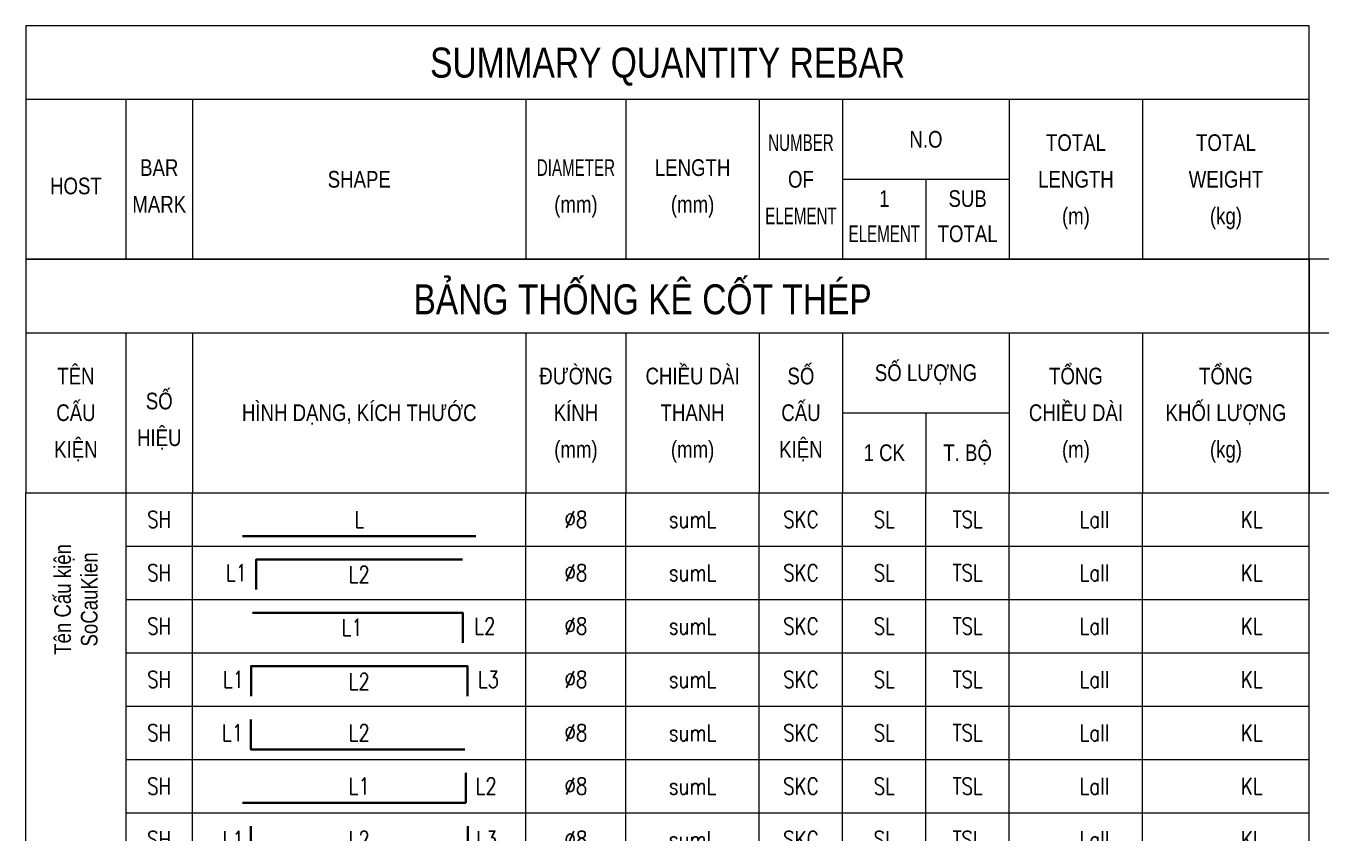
# Model space of a CAD drawing. Header units: millimetres. Extents: x -10345 to 59139, y 0 to 23011.
# Drawn here: x 19659.5 to 19853.7, y 5903.2 to 6024.3 of the extents above; entities that cross this region are included whole.
import ezdxf
from ezdxf.enums import TextEntityAlignment as Align

# ---------------------------------------------------------------- set-up
doc = ezdxf.new("R2010")
doc.units = ezdxf.units.MM
for name, color, linetype, lineweight in [('DCE_BaoBeTong', 2, 'Continuous', 20), ('Dce_text', 2, 'Continuous', 30), ('DCE_ThepChu', 4, 'Continuous', 35)]:
    doc.layers.add(name, color=color, linetype=linetype, lineweight=lineweight)
doc.styles.add('Dce_Text', font='simplex.shx', dxfattribs={"width": 0.8, "bigfont": 'vtxt.shx'})
doc.styles.add('Dce_Text2', font='arial.ttf', dxfattribs={"width": 0.8})

# ---------------------------------------------------------------- blocks, each defined once
blk = doc.blocks.new('TK3')
at = {"layer": 'DCE_BaoBeTong'}
for p, q in [((0, -8), (0, 0)), ((25, -8), (25, 0)), ((75, -8), (75, 0)), ((90, -8), (90, 0)), ((110, -8), (110, 0)), ((122.5, -8), (122.5, 0)), ((135, -8), (135, 0)), ((147.5, -8), (147.5, 0)), ((167.5, -8), (167.5, 0))]:
    blk.add_line(p, q, dxfattribs=at)
for points in [[(15, -8), (25, -8), (75, -8), (90, -8), (122.5, -8), (135, -8), (147.5, -8), (167.5, -8), (192.5, -8), (192.5, 0)], [(15, 0), (15, -8)]]:
    blk.add_lwpolyline(points, dxfattribs=at)
at = {"layer": 'DCE_ThepChu'}
blk.add_lwpolyline([(65.52, -6.5), (65.52, -2), (33.99, -2)], dxfattribs=at)
at = {"layer": 'DCE_BaoBeTong', "color": 2, "style": 'Dce_Text', "width": 0.8}
blk.add_attdef('TSL', text='', height=2.5, dxfattribs=at).set_placement((141.25, -4), align=Align.MIDDLE_CENTER)
at = {"layer": 'Dce_text', "color": 2, "style": 'Dce_Text', "width": 0.8, "flags": 4}
for tag, p in [('SH', (20, -4)), ('L1', (48.94, -4.19)), ('DK', (82.5, -4)), ('sumL', (100, -4)), ('SKC', (116.25, -4)), ('SL', (128.75, -4))]:
    blk.add_attdef(tag, text='', height=2.5, dxfattribs=at).set_placement(p, align=Align.MIDDLE_CENTER)
blk.add_attdef('L2', text='', height=2.5, dxfattribs=at).set_placement((67.26, -4), align=Align.MIDDLE_LEFT)
for tag, p in [('Lall', (162.5, -4)), ('KL', (185.5, -4))]:
    blk.add_attdef(tag, text='', height=2.5, dxfattribs=at).set_placement(p, align=Align.MIDDLE_RIGHT)
blk = doc.blocks.new('TK4')
at = {"layer": 'DCE_BaoBeTong'}
for p, q in [((0, -8), (0, 0)), ((25, -8), (25, 0)), ((75, -8), (75, 0)), ((90, -8), (90, 0)), ((110, -8), (110, 0)), ((122.5, -8), (122.5, 0)), ((135, -8), (135, 0)), ((147.5, -8), (147.5, 0)), ((167.5, -8), (167.5, 0))]:
    blk.add_line(p, q, dxfattribs=at)
for points in [[(15, -8), (25, -8), (75, -8), (90, -8), (122.5, -8), (135, -8), (147.5, -8), (167.5, -8), (192.5, -8), (192.5, 0)], [(15, 0), (15, -8)]]:
    blk.add_lwpolyline(points, dxfattribs=at)
at = {"layer": 'DCE_ThepChu'}
blk.add_lwpolyline([(33.78, -6.5), (33.78, -2), (66.22, -2), (66.22, -6.5)], dxfattribs=at)
at = {"layer": 'Dce_text', "color": 2, "style": 'Dce_Text', "width": 0.8, "flags": 4}
for tag, p in [('SH', (20, -4)), ('L2', (50, -4.32)), ('DK', (82.5, -4)), ('sumL', (100, -4)), ('SKC', (116.25, -4)), ('SL', (128.75, -4))]:
    blk.add_attdef(tag, text='', height=2.5, dxfattribs=at).set_placement(p, align=Align.MIDDLE_CENTER)
for tag, p in [('L1', (32.43, -4)), ('Lall', (162.5, -4)), ('KL', (185.5, -4))]:
    blk.add_attdef(tag, text='', height=2.5, dxfattribs=at).set_placement(p, align=Align.MIDDLE_RIGHT)
blk.add_attdef('L3', text='', height=2.5, dxfattribs=at).set_placement((67.48, -4), align=Align.MIDDLE_LEFT)
at = {"layer": 'Dce_text', "color": 2, "style": 'Dce_Text', "width": 0.8}
blk.add_attdef('TSL', text='', height=2.5, dxfattribs=at).set_placement((141.25, -4), align=Align.MIDDLE_CENTER)
blk = doc.blocks.new('TK5')
at = {"layer": 'DCE_BaoBeTong'}
for p, q in [((0, -8), (0, 0)), ((25, -8), (25, 0)), ((75, -8), (75, 0)), ((90, -8), (90, 0)), ((110, -8), (110, 0)), ((122.5, -8), (122.5, 0)), ((135, -8), (135, 0)), ((147.5, -8), (147.5, 0)), ((167.5, -8), (167.5, 0))]:
    blk.add_line(p, q, dxfattribs=at)
for points in [[(15, -8), (25, -8), (75, -8), (90, -8), (122.5, -8), (135, -8), (147.5, -8), (167.5, -8), (192.5, -8), (192.5, 0)], [(15, 0), (15, -8)]]:
    blk.add_lwpolyline(points, dxfattribs=at)
at = {"layer": 'DCE_ThepChu'}
blk.add_lwpolyline([(33.72, -2), (33.72, -6.5), (65.84, -6.5)], dxfattribs=at)
at = {"layer": 'Dce_text', "color": 2, "style": 'Dce_Text', "width": 0.8, "flags": 4}
for tag, p in [('SH', (20, -4)), ('L2', (50, -4)), ('DK', (82.5, -4)), ('sumL', (100, -4)), ('SKC', (116.25, -4)), ('SL', (128.75, -4))]:
    blk.add_attdef(tag, text='', height=2.5, dxfattribs=at).set_placement(p, align=Align.MIDDLE_CENTER)
for tag, p in [('L1', (32.59, -4)), ('Lall', (162.5, -4)), ('KL', (185.5, -4))]:
    blk.add_attdef(tag, text='', height=2.5, dxfattribs=at).set_placement(p, align=Align.MIDDLE_RIGHT)
at = {"layer": 'Dce_text', "color": 2, "style": 'Dce_Text', "width": 0.8}
blk.add_attdef('TSL', text='', height=2.5, dxfattribs=at).set_placement((141.25, -4), align=Align.MIDDLE_CENTER)
blk = doc.blocks.new('TK6')
at = {"layer": 'DCE_BaoBeTong'}
for p, q in [((0, -8), (0, 0)), ((25, -8), (25, 0)), ((75, -8), (75, 0)), ((90, -8), (90, 0)), ((110, -8), (110, 0)), ((122.5, -8), (122.5, 0)), ((135, -8), (135, 0)), ((147.5, -8), (147.5, 0)), ((167.5, -8), (167.5, 0))]:
    blk.add_line(p, q, dxfattribs=at)
for points in [[(15, -8), (25, -8), (75, -8), (90, -8), (122.5, -8), (135, -8), (147.5, -8), (167.5, -8), (192.5, -8), (192.5, 0)], [(15, 0), (15, -8)]]:
    blk.add_lwpolyline(points, dxfattribs=at)
at = {"layer": 'DCE_ThepChu'}
for p in [(65.98, -2), (32.5, -6.5)]:
    blk.add_line(p, (65.98, -6.5), dxfattribs=at)
at = {"layer": 'Dce_text', "color": 2, "style": 'Dce_Text', "width": 0.8, "flags": 4}
for tag, p in [('SH', (20, -4)), ('L1', (50, -4)), ('DK', (82.5, -4)), ('sumL', (100, -4)), ('SKC', (116.25, -4)), ('SL', (128.75, -4))]:
    blk.add_attdef(tag, text='', height=2.5, dxfattribs=at).set_placement(p, align=Align.MIDDLE_CENTER)
blk.add_attdef('L2', text='', height=2.5, dxfattribs=at).set_placement((67.46, -4), align=Align.MIDDLE_LEFT)
at = {"layer": 'Dce_text', "color": 2, "style": 'Dce_Text', "width": 0.8}
blk.add_attdef('TSL', text='', height=2.5, dxfattribs=at).set_placement((141.25, -4), align=Align.MIDDLE_CENTER)
at = {"layer": 'Dce_text', "color": 2, "style": 'Dce_Text', "width": 0.8, "flags": 4}
for tag, p in [('Lall', (162.5, -4)), ('KL', (185.5, -4))]:
    blk.add_attdef(tag, text='', height=2.5, dxfattribs=at).set_placement(p, align=Align.MIDDLE_RIGHT)
blk = doc.blocks.new('TK7')
at = {"layer": 'DCE_BaoBeTong'}
for p, q in [((0, -8), (0, 0)), ((25, -8), (25, 0)), ((75, -8), (75, 0)), ((90, -8), (90, 0)), ((110, -8), (110, 0)), ((122.5, -8), (122.5, 0)), ((135, -8), (135, 0)), ((147.5, -8), (147.5, 0)), ((167.5, -8), (167.5, 0))]:
    blk.add_line(p, q, dxfattribs=at)
for points in [[(15, -8), (25, -8), (75, -8), (90, -8), (122.5, -8), (135, -8), (147.5, -8), (167.5, -8), (192.5, -8), (192.5, 0)], [(15, 0), (15, -8)]]:
    blk.add_lwpolyline(points, dxfattribs=at)
at = {"layer": 'DCE_ThepChu'}
blk.add_lwpolyline([(33.72, -2), (33.72, -6.5), (66.28, -6.5), (66.28, -2)], dxfattribs=at)
at = {"layer": 'Dce_text', "color": 2, "style": 'Dce_Text', "width": 0.8, "flags": 4}
for tag, p in [('SH', (20, -4)), ('L2', (50, -4)), ('DK', (82.5, -4)), ('sumL', (100, -4)), ('SKC', (116.25, -4)), ('SL', (128.75, -4))]:
    blk.add_attdef(tag, text='', height=2.5, dxfattribs=at).set_placement(p, align=Align.MIDDLE_CENTER)
for tag, p in [('L1', (32.68, -4)), ('Lall', (162.5, -4)), ('KL', (185.5, -4))]:
    blk.add_attdef(tag, text='', height=2.5, dxfattribs=at).set_placement(p, align=Align.MIDDLE_RIGHT)
blk.add_attdef('L3', text='', height=2.5, dxfattribs=at).set_placement((67.53, -4), align=Align.MIDDLE_LEFT)
at = {"layer": 'Dce_text', "color": 2, "style": 'Dce_Text', "width": 0.8}
blk.add_attdef('TSL', text='', height=2.5, dxfattribs=at).set_placement((141.25, -4), align=Align.MIDDLE_CENTER)
blk = doc.blocks.new('TKTitle')
at = {"layer": 'DCE_BaoBeTong'}
for p, q in [((15, -11), (15, -35)), ((25, -11), (25, -35)), ((75, -11), (75, -35)), ((90, -11), (90, -35)), ((110, -11), (110, -35)), ((122.5, -11), (122.5, -35)), ((147.5, -11), (147.5, -35)), ((167.5, -11), (167.5, -35)), ((122.5, -23), (147.5, -23)), ((135, -23), (135, -35))]:
    blk.add_line(p, q, dxfattribs=at)
for points in [[(0, 0), (0, -11), (0, -35), (15, -35), (25, -35), (75, -35), (90, -35), (122.5, -35), (135, -35), (147.5, -35), (167.5, -35), (192.5, -35), (192.5, -11), (192.5, 0), (0, 0)], [(0, -11), (15, -11), (25, -11), (75, -11), (90, -11), (122.5, -11), (147.5, -11), (167.5, -11), (192.5, -11)]]:
    blk.add_lwpolyline(points, dxfattribs=at)
at = {"style": 'Dce_Text2', "width": 0.8}
for s, height, p in [('BẢNG THỐNG KÊ CỐT THÉP', 4.5, (92.5, -6)), ('CHIỀU DÀI', 2.5, (100, -17.5)), ('SỐ', 2.5, (116.25, -17.5)), ('SỐ LƯỢNG', 2.5, (135, -17)), ('TỔNG', 2.5, (157.5, -17.5)), ('TỔNG', 2.5, (180, -17.5)), ('TÊN', 2.5, (7.5, -17.5)), ('ĐƯỜNG', 2.5, (82.5, -17.5)), ('SỐ', 2.5, (20, -21.25)), ('CẤU', 2.5, (7.5, -23)), ('HÌNH DẠNG, KÍCH THƯỚC', 2.5, (50, -23)), ('KÍNH', 2.5, (82.5, -23)), ('CẤU', 2.5, (116.25, -23)), ('CHIỀU DÀI', 2.5, (157.5, -23)), ('KHỐI LƯỢNG', 2.5, (180, -23)), ('THANH', 2.5, (100, -23)), ('HIỆU', 2.5, (20, -26.75)), ('KIỆN', 2.5, (7.5, -28.5)), ('(mm)', 2.5, (82.5, -28.5)), ('(mm)', 2.5, (100, -28.5)), ('KIỆN', 2.5, (116.25, -28.5)), ('T. BỘ', 2.5, (141.25, -29)), ('(m)', 2.5, (157.5, -28.5)), ('(kg)', 2.5, (180, -28.5)), ('1 CK', 2.5, (128.75, -29))]:
    blk.add_text(s, height=height, dxfattribs=at).set_placement(p, align=Align.MIDDLE_CENTER)
blk = doc.blocks.new('TK2')
at = {"layer": 'DCE_BaoBeTong'}
for p, q in [((0, -8), (0, 0)), ((25, -8), (25, 0)), ((75, -8), (75, 0)), ((90, -8), (90, 0)), ((110, -8), (110, 0)), ((122.5, -8), (122.5, 0)), ((135, -8), (135, 0)), ((147.5, -8), (147.5, 0)), ((167.5, -8), (167.5, 0))]:
    blk.add_line(p, q, dxfattribs=at)
for points in [[(15, -8), (25, -8), (75, -8), (90, -8), (122.5, -8), (135, -8), (147.5, -8), (167.5, -8), (192.5, -8), (192.5, 0)], [(15, 0), (15, -8)]]:
    blk.add_lwpolyline(points, dxfattribs=at)
at = {"layer": 'DCE_ThepChu'}
blk.add_lwpolyline([(34.55, -6.5), (34.55, -2), (65.49, -2)], dxfattribs=at)
at = {"layer": 'Dce_text', "color": 2, "style": 'Dce_Text', "width": 0.8, "flags": 4}
for tag, p in [('SH', (20, -4)), ('L2', (50, -4.26)), ('DK', (82.5, -4)), ('sumL', (100, -4)), ('SKC', (116.25, -4)), ('SL', (128.75, -4))]:
    blk.add_attdef(tag, text='', height=2.5, dxfattribs=at).set_placement(p, align=Align.MIDDLE_CENTER)
for tag, p in [('L1', (33.18, -4)), ('Lall', (162.5, -4)), ('KL', (185.5, -4))]:
    blk.add_attdef(tag, text='', height=2.5, dxfattribs=at).set_placement(p, align=Align.MIDDLE_RIGHT)
at = {"layer": 'Dce_text', "color": 2, "style": 'Dce_Text', "width": 0.8}
blk.add_attdef('TSL', text='', height=2.5, dxfattribs=at).set_placement((141.25, -4), align=Align.MIDDLE_CENTER)
blk = doc.blocks.new('TK1')
at = {"layer": 'DCE_BaoBeTong'}
for p, q in [((0, -8), (0, 0)), ((25, -8), (25, 0)), ((75, -8), (75, 0)), ((90, -8), (90, 0)), ((110, -8), (110, 0)), ((122.5, -8), (122.5, 0)), ((135, -8), (135, 0)), ((147.5, -8), (147.5, 0)), ((167.5, -8), (167.5, 0))]:
    blk.add_line(p, q, dxfattribs=at)
for points in [[(15, -8), (25, -8), (75, -8), (90, -8), (122.5, -8), (135, -8), (147.5, -8), (167.5, -8), (192.5, -8), (192.5, 0)], [(15, 0), (15, -8)]]:
    blk.add_lwpolyline(points, dxfattribs=at)
at = {"layer": 'DCE_ThepChu'}
blk.add_lwpolyline([(32.5, -6.5), (67.5, -6.5)], dxfattribs=at)
at = {"layer": 'Dce_text', "color": 2, "style": 'Dce_Text', "width": 0.8, "flags": 4}
for tag, p in [('SH', (20, -4)), ('L', (50, -4)), ('DK', (82.5, -4)), ('sumL', (100, -4)), ('SKC', (116.25, -4)), ('SL', (128.75, -4))]:
    blk.add_attdef(tag, text='', height=2.5, dxfattribs=at).set_placement(p, align=Align.MIDDLE_CENTER)
at = {"layer": 'Dce_text', "color": 2, "style": 'Dce_Text', "width": 0.8}
blk.add_attdef('TSL', text='', height=2.5, dxfattribs=at).set_placement((141.25, -4), align=Align.MIDDLE_CENTER)
at = {"layer": 'Dce_text', "color": 2, "style": 'Dce_Text', "width": 0.8, "flags": 4}
for tag, p in [('Lall', (162.5, -4)), ('KL', (185.5, -4))]:
    blk.add_attdef(tag, text='', height=2.5, dxfattribs=at).set_placement(p, align=Align.MIDDLE_RIGHT)
blk = doc.blocks.new('TenCauKien')
at = {"layer": 'Dce_text', "style": 'Dce_Text2', "width": 0.8}
for tag, p in [('TENCAUKIEN', (-2, 0)), ('SOCAUKIEN', (2, 0))]:
    blk.add_attdef(tag, text='', height=2.5, rotation=90, dxfattribs=at).set_placement(p, align=Align.MIDDLE_CENTER)
blk = doc.blocks.new('TKTitleE')
at = {"layer": 'DCE_BaoBeTong'}
for p, q in [((15, -11), (15, -35)), ((25, -11), (25, -35)), ((75, -11), (75, -35)), ((90, -11), (90, -35)), ((110, -11), (110, -35)), ((122.5, -11), (122.5, -35)), ((147.5, -11), (147.5, -35)), ((167.5, -11), (167.5, -35)), ((122.5, -23), (147.5, -23)), ((135, -23), (135, -35))]:
    blk.add_line(p, q, dxfattribs=at)
for points in [[(0, 0), (0, -11), (0, -35), (15, -35), (25, -35), (75, -35), (90, -35), (122.5, -35), (135, -35), (147.5, -35), (167.5, -35), (192.5, -35), (192.5, -11), (192.5, 0), (0, 0)], [(0, -11), (15, -11), (25, -11), (75, -11), (90, -11), (122.5, -11), (147.5, -11), (167.5, -11), (192.5, -11)]]:
    blk.add_lwpolyline(points, dxfattribs=at)
at = {"style": 'Dce_Text2'}
for s, height, width, p in [('SUMMARY QUANTITY REBAR', 4.5, 0.8, (96.25, -5.5)), ('NUMBER', 2.5, 0.65, (116.25, -17.5)), ('N.O', 2.5, 0.8, (135, -17)), ('TOTAL', 2.5, 0.8, (157.5, -17.5)), ('TOTAL', 2.5, 0.8, (180, -17.5)), ('BAR', 2.5, 0.8, (20, -21.25)), ('DIAMETER', 2.5, 0.65, (82.5, -21.25)), ('LENGTH', 2.5, 0.8, (100, -21.25)), ('HOST', 2.5, 0.8, (7.5, -24)), ('SHAPE', 2.5, 0.8, (50, -23)), ('OF', 2.5, 0.8, (116.25, -23)), ('LENGTH', 2.5, 0.8, (157.5, -23)), ('WEIGHT', 2.5, 0.8, (180, -23)), ('1', 2.5, 0.8, (128.75, -25.89)), ('SUB', 2.5, 0.8, (141.25, -25.89)), ('MARK', 2.5, 0.8, (20, -26.75)), ('(mm)', 2.5, 0.8, (82.5, -26.75)), ('(mm)', 2.5, 0.8, (100, -26.75)), ('(m)', 2.5, 0.8, (157.5, -28.5)), ('(kg)', 2.5, 0.8, (180, -28.5)), ('ELEMENT', 2.5, 0.65, (116.25, -28.5)), ('ELEMENT', 2.5, 0.65, (128.75, -31.17)), ('TOTAL', 2.5, 0.8, (141.25, -31.17))]:
    blk.add_text(s, height=height, dxfattribs=dict(at, width=width)).set_placement(p, align=Align.MIDDLE_CENTER)
blk = doc.blocks.new('Block_ALL')
for name, p in [('TKTitleE', (19659.47, 6024.29)), ('TKTitle', (19659.47, 5989.29)), ('TKTitle', (19851.97, 5989.29))]:
    blk.add_blockref(name, p)
ref = blk.add_blockref('TK1', (19659.47, 5954.29))
ref.add_attrib('KL', 'KL', dxfattribs={"layer": 'Dce_text', "color": 2, "height": 2.5, "style": 'Dce_Text', "width": 0.8}).set_placement((19844.97, 5950.29), align=Align.MIDDLE_RIGHT)
ref.add_attrib('Lall', 'Lall', dxfattribs={"layer": 'Dce_text', "color": 2, "height": 2.5, "style": 'Dce_Text', "width": 0.8}).set_placement((19821.97, 5950.29), align=Align.MIDDLE_RIGHT)
ref.add_attrib('SKC', 'SKC', dxfattribs={"layer": 'Dce_text', "color": 2, "height": 2.5, "style": 'Dce_Text', "width": 0.8}).set_placement((19775.72, 5950.29), align=Align.MIDDLE_CENTER)
ref.add_attrib('SL', 'SL', dxfattribs={"layer": 'Dce_text', "color": 2, "height": 2.5, "style": 'Dce_Text', "width": 0.8}).set_placement((19788.22, 5950.29), align=Align.MIDDLE_CENTER)
ref.add_attrib('sumL', 'sumL', dxfattribs={"layer": 'Dce_text', "color": 2, "height": 2.5, "style": 'Dce_Text', "width": 0.8}).set_placement((19759.47, 5950.29), align=Align.MIDDLE_CENTER)
ref.add_attrib('DK', '%%C8', dxfattribs={"layer": 'Dce_text', "color": 2, "height": 2.5, "style": 'Dce_Text', "width": 0.8}).set_placement((19741.97, 5950.29), align=Align.MIDDLE_CENTER)
ref.add_attrib('L', 'L', dxfattribs={"layer": 'Dce_text', "color": 2, "height": 2.5, "style": 'Dce_Text', "width": 0.8}).set_placement((19709.47, 5950.29), align=Align.MIDDLE_CENTER)
ref.add_attrib('SH', 'SH', dxfattribs={"layer": 'Dce_text', "color": 2, "height": 2.5, "style": 'Dce_Text', "width": 0.8}).set_placement((19679.47, 5950.29), align=Align.MIDDLE_CENTER)
ref.add_attrib('TSL', 'TSL', dxfattribs={"layer": 'Dce_text', "color": 2, "height": 2.5, "style": 'Dce_Text', "width": 0.8}).set_placement((19800.72, 5950.29), align=Align.MIDDLE_CENTER)
ref = blk.add_blockref('TK1', (19851.97, 5954.29))
ref.add_attrib('KL', 'KL', dxfattribs={"layer": 'Dce_text', "color": 2, "height": 2.5, "style": 'Dce_Text', "width": 0.8}).set_placement((20037.47, 5950.29), align=Align.MIDDLE_RIGHT)
ref.add_attrib('Lall', 'Lall', dxfattribs={"layer": 'Dce_text', "color": 2, "height": 2.5, "style": 'Dce_Text', "width": 0.8}).set_placement((20014.47, 5950.29), align=Align.MIDDLE_RIGHT)
ref.add_attrib('SKC', 'SKC', dxfattribs={"layer": 'Dce_text', "color": 2, "height": 2.5, "style": 'Dce_Text', "width": 0.8}).set_placement((19968.22, 5950.29), align=Align.MIDDLE_CENTER)
ref.add_attrib('SL', 'SL', dxfattribs={"layer": 'Dce_text', "color": 2, "height": 2.5, "style": 'Dce_Text', "width": 0.8}).set_placement((19980.72, 5950.29), align=Align.MIDDLE_CENTER)
ref.add_attrib('sumL', 'sumL', dxfattribs={"layer": 'Dce_text', "color": 2, "height": 2.5, "style": 'Dce_Text', "width": 0.8}).set_placement((19951.97, 5950.29), align=Align.MIDDLE_CENTER)
ref.add_attrib('DK', 'Ø8', dxfattribs={"layer": 'Dce_text', "color": 2, "height": 2.5, "style": 'Dce_Text', "width": 0.8}).set_placement((19934.47, 5950.29), align=Align.MIDDLE_CENTER)
ref.add_attrib('L', 'L', dxfattribs={"layer": 'Dce_text', "color": 2, "height": 2.5, "style": 'Dce_Text', "width": 0.8}).set_placement((19901.97, 5950.29), align=Align.MIDDLE_CENTER)
ref.add_attrib('SH', '1', dxfattribs={"layer": 'Dce_text', "color": 2, "height": 2.5, "style": 'Dce_Text', "width": 0.8}).set_placement((19871.97, 5950.29), align=Align.MIDDLE_CENTER)
ref.add_attrib('TSL', 'TSL', dxfattribs={"layer": 'Dce_text', "color": 2, "height": 2.5, "style": 'Dce_Text', "width": 0.8}).set_placement((19993.22, 5950.29), align=Align.MIDDLE_CENTER)
ref = blk.add_blockref('TK2', (19659.47, 5946.29))
ref.add_attrib('SH', 'SH', dxfattribs={"layer": 'Dce_text', "color": 2, "height": 2.5, "style": 'Dce_Text', "width": 0.8}).set_placement((19679.47, 5942.29), align=Align.MIDDLE_CENTER)
ref.add_attrib('L2', 'L2', dxfattribs={"layer": 'Dce_text', "color": 2, "height": 2.5, "style": 'Dce_Text', "width": 0.8}).set_placement((19709.47, 5942.03), align=Align.MIDDLE_CENTER)
ref.add_attrib('L1', 'L1', dxfattribs={"layer": 'Dce_text', "color": 2, "height": 2.5, "style": 'Dce_Text', "width": 0.8}).set_placement((19692.65, 5942.29), align=Align.MIDDLE_RIGHT)
ref.add_attrib('DK', 'Ø8', dxfattribs={"layer": 'Dce_text', "color": 2, "height": 2.5, "style": 'Dce_Text', "width": 0.8}).set_placement((19741.97, 5942.29), align=Align.MIDDLE_CENTER)
ref.add_attrib('sumL', 'sumL', dxfattribs={"layer": 'Dce_text', "color": 2, "height": 2.5, "style": 'Dce_Text', "width": 0.8}).set_placement((19759.47, 5942.29), align=Align.MIDDLE_CENTER)
ref.add_attrib('SL', 'SL', dxfattribs={"layer": 'Dce_text', "color": 2, "height": 2.5, "style": 'Dce_Text', "width": 0.8}).set_placement((19788.22, 5942.29), align=Align.MIDDLE_CENTER)
ref.add_attrib('SKC', 'SKC', dxfattribs={"layer": 'Dce_text', "color": 2, "height": 2.5, "style": 'Dce_Text', "width": 0.8}).set_placement((19775.72, 5942.29), align=Align.MIDDLE_CENTER)
ref.add_attrib('Lall', 'Lall', dxfattribs={"layer": 'Dce_text', "color": 2, "height": 2.5, "style": 'Dce_Text', "width": 0.8}).set_placement((19821.97, 5942.29), align=Align.MIDDLE_RIGHT)
ref.add_attrib('KL', 'KL', dxfattribs={"layer": 'Dce_text', "color": 2, "height": 2.5, "style": 'Dce_Text', "width": 0.8}).set_placement((19844.97, 5942.29), align=Align.MIDDLE_RIGHT)
ref.add_attrib('TSL', 'TSL', dxfattribs={"layer": 'Dce_text', "color": 2, "height": 2.5, "style": 'Dce_Text', "width": 0.8}).set_placement((19800.72, 5942.29), align=Align.MIDDLE_CENTER)
ref = blk.add_blockref('TenCauKien', (19666.97, 5938.29))
ref.add_attrib('SOCAUKIEN', 'SoCauKien', dxfattribs={"height": 2.5, "rotation": 90, "style": 'Dce_Text2', "width": 0.8}).set_placement((19668.97, 5938.29), align=Align.MIDDLE_CENTER)
ref.add_attrib('TENCAUKIEN', 'Tên Cấu kiện', dxfattribs={"height": 2.5, "rotation": 90, "style": 'Dce_Text2', "width": 0.8}).set_placement((19664.97, 5938.29), align=Align.MIDDLE_CENTER)
ref = blk.add_blockref('TK2', (19851.97, 5946.29))
ref.add_attrib('SH', '2', dxfattribs={"layer": 'Dce_text', "color": 2, "height": 2.5, "style": 'Dce_Text', "width": 0.8}).set_placement((19871.97, 5942.29), align=Align.MIDDLE_CENTER)
ref.add_attrib('L2', 'L2', dxfattribs={"layer": 'Dce_text', "color": 2, "height": 2.5, "style": 'Dce_Text', "width": 0.8}).set_placement((19901.97, 5942.03), align=Align.MIDDLE_CENTER)
ref.add_attrib('L1', 'L1', dxfattribs={"layer": 'Dce_text', "color": 2, "height": 2.5, "style": 'Dce_Text', "width": 0.8}).set_placement((19885.15, 5942.29), align=Align.MIDDLE_RIGHT)
ref.add_attrib('DK', 'Ø8', dxfattribs={"layer": 'Dce_text', "color": 2, "height": 2.5, "style": 'Dce_Text', "width": 0.8}).set_placement((19934.47, 5942.29), align=Align.MIDDLE_CENTER)
ref.add_attrib('sumL', 'sumL', dxfattribs={"layer": 'Dce_text', "color": 2, "height": 2.5, "style": 'Dce_Text', "width": 0.8}).set_placement((19951.97, 5942.29), align=Align.MIDDLE_CENTER)
ref.add_attrib('SL', 'SL', dxfattribs={"layer": 'Dce_text', "color": 2, "height": 2.5, "style": 'Dce_Text', "width": 0.8}).set_placement((19980.72, 5942.29), align=Align.MIDDLE_CENTER)
ref.add_attrib('SKC', 'SKC', dxfattribs={"layer": 'Dce_text', "color": 2, "height": 2.5, "style": 'Dce_Text', "width": 0.8}).set_placement((19968.22, 5942.29), align=Align.MIDDLE_CENTER)
ref.add_attrib('Lall', 'Lall', dxfattribs={"layer": 'Dce_text', "color": 2, "height": 2.5, "style": 'Dce_Text', "width": 0.8}).set_placement((20014.47, 5942.29), align=Align.MIDDLE_RIGHT)
ref.add_attrib('KL', 'KL', dxfattribs={"layer": 'Dce_text', "color": 2, "height": 2.5, "style": 'Dce_Text', "width": 0.8}).set_placement((20037.47, 5942.29), align=Align.MIDDLE_RIGHT)
ref.add_attrib('TSL', 'TSL', dxfattribs={"layer": 'Dce_text', "color": 2, "height": 2.5, "style": 'Dce_Text', "width": 0.8}).set_placement((19993.22, 5942.29), align=Align.MIDDLE_CENTER)
ref = blk.add_blockref('TK3', (19659.47, 5938.29))
ref.add_attrib('SH', 'SH', dxfattribs={"layer": 'Dce_text', "color": 2, "height": 2.5, "style": 'Dce_Text', "width": 0.8}).set_placement((19679.47, 5934.29), align=Align.MIDDLE_CENTER)
ref.add_attrib('L1', 'L1', dxfattribs={"layer": 'Dce_text', "color": 2, "height": 2.5, "style": 'Dce_Text', "width": 0.8}).set_placement((19708.41, 5934.1), align=Align.MIDDLE_CENTER)
ref.add_attrib('L2', 'L2', dxfattribs={"layer": 'Dce_text', "color": 2, "height": 2.5, "style": 'Dce_Text', "width": 0.8}).set_placement((19726.73, 5934.29), align=Align.MIDDLE_LEFT)
ref.add_attrib('DK', 'Ø8', dxfattribs={"layer": 'Dce_text', "color": 2, "height": 2.5, "style": 'Dce_Text', "width": 0.8}).set_placement((19741.97, 5934.29), align=Align.MIDDLE_CENTER)
ref.add_attrib('sumL', 'sumL', dxfattribs={"layer": 'Dce_text', "color": 2, "height": 2.5, "style": 'Dce_Text', "width": 0.8}).set_placement((19759.47, 5934.29), align=Align.MIDDLE_CENTER)
ref.add_attrib('SL', 'SL', dxfattribs={"layer": 'Dce_text', "color": 2, "height": 2.5, "style": 'Dce_Text', "width": 0.8}).set_placement((19788.22, 5934.29), align=Align.MIDDLE_CENTER)
ref.add_attrib('SKC', 'SKC', dxfattribs={"layer": 'Dce_text', "color": 2, "height": 2.5, "style": 'Dce_Text', "width": 0.8}).set_placement((19775.72, 5934.29), align=Align.MIDDLE_CENTER)
ref.add_attrib('Lall', 'Lall', dxfattribs={"layer": 'Dce_text', "color": 2, "height": 2.5, "style": 'Dce_Text', "width": 0.8}).set_placement((19821.97, 5934.29), align=Align.MIDDLE_RIGHT)
ref.add_attrib('KL', 'KL', dxfattribs={"layer": 'Dce_text', "color": 2, "height": 2.5, "style": 'Dce_Text', "width": 0.8}).set_placement((19844.97, 5934.29), align=Align.MIDDLE_RIGHT)
ref.add_attrib('TSL', 'TSL', dxfattribs={"layer": 'DCE_BaoBeTong', "color": 2, "height": 2.5, "style": 'Dce_Text', "width": 0.8}).set_placement((19800.72, 5934.29), align=Align.MIDDLE_CENTER)
ref = blk.add_blockref('TK3', (19851.97, 5938.29))
ref.add_attrib('SH', '3', dxfattribs={"layer": 'Dce_text', "color": 2, "height": 2.5, "style": 'Dce_Text', "width": 0.8}).set_placement((19871.97, 5934.29), align=Align.MIDDLE_CENTER)
ref.add_attrib('L1', 'L1', dxfattribs={"layer": 'Dce_text', "color": 2, "height": 2.5, "style": 'Dce_Text', "width": 0.8}).set_placement((19900.91, 5934.1), align=Align.MIDDLE_CENTER)
ref.add_attrib('L2', 'L2', dxfattribs={"layer": 'Dce_text', "color": 2, "height": 2.5, "style": 'Dce_Text', "width": 0.8}).set_placement((19919.23, 5934.29), align=Align.MIDDLE_LEFT)
ref.add_attrib('DK', 'Ø8', dxfattribs={"layer": 'Dce_text', "color": 2, "height": 2.5, "style": 'Dce_Text', "width": 0.8}).set_placement((19934.47, 5934.29), align=Align.MIDDLE_CENTER)
ref.add_attrib('sumL', 'sumL', dxfattribs={"layer": 'Dce_text', "color": 2, "height": 2.5, "style": 'Dce_Text', "width": 0.8}).set_placement((19951.97, 5934.29), align=Align.MIDDLE_CENTER)
ref.add_attrib('SL', 'SL', dxfattribs={"layer": 'Dce_text', "color": 2, "height": 2.5, "style": 'Dce_Text', "width": 0.8}).set_placement((19980.72, 5934.29), align=Align.MIDDLE_CENTER)
ref.add_attrib('SKC', 'SKC', dxfattribs={"layer": 'Dce_text', "color": 2, "height": 2.5, "style": 'Dce_Text', "width": 0.8}).set_placement((19968.22, 5934.29), align=Align.MIDDLE_CENTER)
ref.add_attrib('Lall', 'Lall', dxfattribs={"layer": 'Dce_text', "color": 2, "height": 2.5, "style": 'Dce_Text', "width": 0.8}).set_placement((20014.47, 5934.29), align=Align.MIDDLE_RIGHT)
ref.add_attrib('KL', 'KL', dxfattribs={"layer": 'Dce_text', "color": 2, "height": 2.5, "style": 'Dce_Text', "width": 0.8}).set_placement((20037.47, 5934.29), align=Align.MIDDLE_RIGHT)
ref.add_attrib('TSL', 'TSL', dxfattribs={"layer": 'DCE_BaoBeTong', "color": 2, "height": 2.5, "style": 'Dce_Text', "width": 0.8}).set_placement((19993.22, 5934.29), align=Align.MIDDLE_CENTER)
ref = blk.add_blockref('TK4', (19659.47, 5930.29))
ref.add_attrib('SH', 'SH', dxfattribs={"layer": 'Dce_text', "color": 2, "height": 2.5, "style": 'Dce_Text', "width": 0.8}).set_placement((19679.47, 5926.29), align=Align.MIDDLE_CENTER)
ref.add_attrib('L2', 'L2', dxfattribs={"layer": 'Dce_text', "color": 2, "height": 2.5, "style": 'Dce_Text', "width": 0.8}).set_placement((19709.47, 5925.97), align=Align.MIDDLE_CENTER)
ref.add_attrib('L1', 'L1', dxfattribs={"layer": 'Dce_text', "color": 2, "height": 2.5, "style": 'Dce_Text', "width": 0.8}).set_placement((19692.2, 5926.29), align=Align.MIDDLE_RIGHT)
ref.add_attrib('L3', 'L3', dxfattribs={"layer": 'Dce_text', "color": 2, "height": 2.5, "style": 'Dce_Text', "width": 0.8}).set_placement((19727.26, 5926.29), align=Align.MIDDLE_LEFT)
ref.add_attrib('DK', 'Ø8', dxfattribs={"layer": 'Dce_text', "color": 2, "height": 2.5, "style": 'Dce_Text', "width": 0.8}).set_placement((19741.97, 5926.29), align=Align.MIDDLE_CENTER)
ref.add_attrib('sumL', 'sumL', dxfattribs={"layer": 'Dce_text', "color": 2, "height": 2.5, "style": 'Dce_Text', "width": 0.8}).set_placement((19759.47, 5926.29), align=Align.MIDDLE_CENTER)
ref.add_attrib('SL', 'SL', dxfattribs={"layer": 'Dce_text', "color": 2, "height": 2.5, "style": 'Dce_Text', "width": 0.8}).set_placement((19788.22, 5926.29), align=Align.MIDDLE_CENTER)
ref.add_attrib('SKC', 'SKC', dxfattribs={"layer": 'Dce_text', "color": 2, "height": 2.5, "style": 'Dce_Text', "width": 0.8}).set_placement((19775.72, 5926.29), align=Align.MIDDLE_CENTER)
ref.add_attrib('Lall', 'Lall', dxfattribs={"layer": 'Dce_text', "color": 2, "height": 2.5, "style": 'Dce_Text', "width": 0.8}).set_placement((19821.97, 5926.29), align=Align.MIDDLE_RIGHT)
ref.add_attrib('KL', 'KL', dxfattribs={"layer": 'Dce_text', "color": 2, "height": 2.5, "style": 'Dce_Text', "width": 0.8}).set_placement((19844.97, 5926.29), align=Align.MIDDLE_RIGHT)
ref.add_attrib('TSL', 'TSL', dxfattribs={"layer": 'Dce_text', "color": 2, "height": 2.5, "style": 'Dce_Text', "width": 0.8}).set_placement((19800.72, 5926.29), align=Align.MIDDLE_CENTER)
ref = blk.add_blockref('TK4', (19851.97, 5930.29))
ref.add_attrib('SH', '4', dxfattribs={"layer": 'Dce_text', "color": 2, "height": 2.5, "style": 'Dce_Text', "width": 0.8}).set_placement((19871.97, 5926.29), align=Align.MIDDLE_CENTER)
ref.add_attrib('L2', 'L2', dxfattribs={"layer": 'Dce_text', "color": 2, "height": 2.5, "style": 'Dce_Text', "width": 0.8}).set_placement((19901.97, 5925.97), align=Align.MIDDLE_CENTER)
ref.add_attrib('L1', 'L1', dxfattribs={"layer": 'Dce_text', "color": 2, "height": 2.5, "style": 'Dce_Text', "width": 0.8}).set_placement((19884.7, 5926.29), align=Align.MIDDLE_RIGHT)
ref.add_attrib('L3', 'L3', dxfattribs={"layer": 'Dce_text', "color": 2, "height": 2.5, "style": 'Dce_Text', "width": 0.8}).set_placement((19919.76, 5926.29), align=Align.MIDDLE_LEFT)
ref.add_attrib('DK', 'Ø8', dxfattribs={"layer": 'Dce_text', "color": 2, "height": 2.5, "style": 'Dce_Text', "width": 0.8}).set_placement((19934.47, 5926.29), align=Align.MIDDLE_CENTER)
ref.add_attrib('sumL', 'sumL', dxfattribs={"layer": 'Dce_text', "color": 2, "height": 2.5, "style": 'Dce_Text', "width": 0.8}).set_placement((19951.97, 5926.29), align=Align.MIDDLE_CENTER)
ref.add_attrib('SL', 'SL', dxfattribs={"layer": 'Dce_text', "color": 2, "height": 2.5, "style": 'Dce_Text', "width": 0.8}).set_placement((19980.72, 5926.29), align=Align.MIDDLE_CENTER)
ref.add_attrib('SKC', 'SKC', dxfattribs={"layer": 'Dce_text', "color": 2, "height": 2.5, "style": 'Dce_Text', "width": 0.8}).set_placement((19968.22, 5926.29), align=Align.MIDDLE_CENTER)
ref.add_attrib('Lall', 'Lall', dxfattribs={"layer": 'Dce_text', "color": 2, "height": 2.5, "style": 'Dce_Text', "width": 0.8}).set_placement((20014.47, 5926.29), align=Align.MIDDLE_RIGHT)
ref.add_attrib('KL', 'KL', dxfattribs={"layer": 'Dce_text', "color": 2, "height": 2.5, "style": 'Dce_Text', "width": 0.8}).set_placement((20037.47, 5926.29), align=Align.MIDDLE_RIGHT)
ref.add_attrib('TSL', 'TSL', dxfattribs={"layer": 'Dce_text', "color": 2, "height": 2.5, "style": 'Dce_Text', "width": 0.8}).set_placement((19993.22, 5926.29), align=Align.MIDDLE_CENTER)
ref = blk.add_blockref('TK5', (19659.47, 5922.29))
ref.add_attrib('SH', 'SH', dxfattribs={"layer": 'Dce_text', "color": 2, "height": 2.5, "style": 'Dce_Text', "width": 0.8}).set_placement((19679.47, 5918.29), align=Align.MIDDLE_CENTER)
ref.add_attrib('L2', 'L2', dxfattribs={"layer": 'Dce_text', "color": 2, "height": 2.5, "style": 'Dce_Text', "width": 0.8}).set_placement((19709.47, 5918.29), align=Align.MIDDLE_CENTER)
ref.add_attrib('L1', 'L1', dxfattribs={"layer": 'Dce_text', "color": 2, "height": 2.5, "style": 'Dce_Text', "width": 0.8}).set_placement((19692.06, 5918.29), align=Align.MIDDLE_RIGHT)
ref.add_attrib('DK', 'Ø8', dxfattribs={"layer": 'Dce_text', "color": 2, "height": 2.5, "style": 'Dce_Text', "width": 0.8}).set_placement((19741.97, 5918.29), align=Align.MIDDLE_CENTER)
ref.add_attrib('sumL', 'sumL', dxfattribs={"layer": 'Dce_text', "color": 2, "height": 2.5, "style": 'Dce_Text', "width": 0.8}).set_placement((19759.47, 5918.29), align=Align.MIDDLE_CENTER)
ref.add_attrib('SL', 'SL', dxfattribs={"layer": 'Dce_text', "color": 2, "height": 2.5, "style": 'Dce_Text', "width": 0.8}).set_placement((19788.22, 5918.29), align=Align.MIDDLE_CENTER)
ref.add_attrib('SKC', 'SKC', dxfattribs={"layer": 'Dce_text', "color": 2, "height": 2.5, "style": 'Dce_Text', "width": 0.8}).set_placement((19775.72, 5918.29), align=Align.MIDDLE_CENTER)
ref.add_attrib('Lall', 'Lall', dxfattribs={"layer": 'Dce_text', "color": 2, "height": 2.5, "style": 'Dce_Text', "width": 0.8}).set_placement((19821.97, 5918.29), align=Align.MIDDLE_RIGHT)
ref.add_attrib('KL', 'KL', dxfattribs={"layer": 'Dce_text', "color": 2, "height": 2.5, "style": 'Dce_Text', "width": 0.8}).set_placement((19844.97, 5918.29), align=Align.MIDDLE_RIGHT)
ref.add_attrib('TSL', 'TSL', dxfattribs={"layer": 'Dce_text', "color": 2, "height": 2.5, "style": 'Dce_Text', "width": 0.8}).set_placement((19800.72, 5918.29), align=Align.MIDDLE_CENTER)
ref = blk.add_blockref('TK5', (19851.97, 5922.29))
ref.add_attrib('SH', '5', dxfattribs={"layer": 'Dce_text', "color": 2, "height": 2.5, "style": 'Dce_Text', "width": 0.8}).set_placement((19871.97, 5918.29), align=Align.MIDDLE_CENTER)
ref.add_attrib('L2', 'L2', dxfattribs={"layer": 'Dce_text', "color": 2, "height": 2.5, "style": 'Dce_Text', "width": 0.8}).set_placement((19901.97, 5918.29), align=Align.MIDDLE_CENTER)
ref.add_attrib('L1', 'L1', dxfattribs={"layer": 'Dce_text', "color": 2, "height": 2.5, "style": 'Dce_Text', "width": 0.8}).set_placement((19884.56, 5918.29), align=Align.MIDDLE_RIGHT)
ref.add_attrib('DK', 'Ø8', dxfattribs={"layer": 'Dce_text', "color": 2, "height": 2.5, "style": 'Dce_Text', "width": 0.8}).set_placement((19934.47, 5918.29), align=Align.MIDDLE_CENTER)
ref.add_attrib('sumL', 'sumL', dxfattribs={"layer": 'Dce_text', "color": 2, "height": 2.5, "style": 'Dce_Text', "width": 0.8}).set_placement((19951.97, 5918.29), align=Align.MIDDLE_CENTER)
ref.add_attrib('SL', 'SL', dxfattribs={"layer": 'Dce_text', "color": 2, "height": 2.5, "style": 'Dce_Text', "width": 0.8}).set_placement((19980.72, 5918.29), align=Align.MIDDLE_CENTER)
ref.add_attrib('SKC', 'SKC', dxfattribs={"layer": 'Dce_text', "color": 2, "height": 2.5, "style": 'Dce_Text', "width": 0.8}).set_placement((19968.22, 5918.29), align=Align.MIDDLE_CENTER)
ref.add_attrib('Lall', 'Lall', dxfattribs={"layer": 'Dce_text', "color": 2, "height": 2.5, "style": 'Dce_Text', "width": 0.8}).set_placement((20014.47, 5918.29), align=Align.MIDDLE_RIGHT)
ref.add_attrib('KL', 'KL', dxfattribs={"layer": 'Dce_text', "color": 2, "height": 2.5, "style": 'Dce_Text', "width": 0.8}).set_placement((20037.47, 5918.29), align=Align.MIDDLE_RIGHT)
ref.add_attrib('TSL', 'TSL', dxfattribs={"layer": 'Dce_text', "color": 2, "height": 2.5, "style": 'Dce_Text', "width": 0.8}).set_placement((19993.22, 5918.29), align=Align.MIDDLE_CENTER)
ref = blk.add_blockref('TK6', (19659.47, 5914.29))
ref.add_attrib('SH', 'SH', dxfattribs={"layer": 'Dce_text', "color": 2, "height": 2.5, "style": 'Dce_Text', "width": 0.8}).set_placement((19679.47, 5910.29), align=Align.MIDDLE_CENTER)
ref.add_attrib('L1', 'L1', dxfattribs={"layer": 'Dce_text', "color": 2, "height": 2.5, "style": 'Dce_Text', "width": 0.8}).set_placement((19709.47, 5910.29), align=Align.MIDDLE_CENTER)
ref.add_attrib('L2', 'L2', dxfattribs={"layer": 'Dce_text', "color": 2, "height": 2.5, "style": 'Dce_Text', "width": 0.8}).set_placement((19726.93, 5910.29), align=Align.MIDDLE_LEFT)
ref.add_attrib('DK', 'Ø8', dxfattribs={"layer": 'Dce_text', "color": 2, "height": 2.5, "style": 'Dce_Text', "width": 0.8}).set_placement((19741.97, 5910.29), align=Align.MIDDLE_CENTER)
ref.add_attrib('sumL', 'sumL', dxfattribs={"layer": 'Dce_text', "color": 2, "height": 2.5, "style": 'Dce_Text', "width": 0.8}).set_placement((19759.47, 5910.29), align=Align.MIDDLE_CENTER)
ref.add_attrib('SL', 'SL', dxfattribs={"layer": 'Dce_text', "color": 2, "height": 2.5, "style": 'Dce_Text', "width": 0.8}).set_placement((19788.22, 5910.29), align=Align.MIDDLE_CENTER)
ref.add_attrib('SKC', 'SKC', dxfattribs={"layer": 'Dce_text', "color": 2, "height": 2.5, "style": 'Dce_Text', "width": 0.8}).set_placement((19775.72, 5910.29), align=Align.MIDDLE_CENTER)
ref.add_attrib('Lall', 'Lall', dxfattribs={"layer": 'Dce_text', "color": 2, "height": 2.5, "style": 'Dce_Text', "width": 0.8}).set_placement((19821.97, 5910.29), align=Align.MIDDLE_RIGHT)
ref.add_attrib('KL', 'KL', dxfattribs={"layer": 'Dce_text', "color": 2, "height": 2.5, "style": 'Dce_Text', "width": 0.8}).set_placement((19844.97, 5910.29), align=Align.MIDDLE_RIGHT)
ref.add_attrib('TSL', 'TSL', dxfattribs={"layer": 'Dce_text', "color": 2, "height": 2.5, "style": 'Dce_Text', "width": 0.8}).set_placement((19800.72, 5910.29), align=Align.MIDDLE_CENTER)
ref = blk.add_blockref('TK6', (19851.97, 5914.29))
ref.add_attrib('SH', '6', dxfattribs={"layer": 'Dce_text', "color": 2, "height": 2.5, "style": 'Dce_Text', "width": 0.8}).set_placement((19871.97, 5910.29), align=Align.MIDDLE_CENTER)
ref.add_attrib('L1', 'L1', dxfattribs={"layer": 'Dce_text', "color": 2, "height": 2.5, "style": 'Dce_Text', "width": 0.8}).set_placement((19901.97, 5910.29), align=Align.MIDDLE_CENTER)
ref.add_attrib('L2', 'L2', dxfattribs={"layer": 'Dce_text', "color": 2, "height": 2.5, "style": 'Dce_Text', "width": 0.8}).set_placement((19919.43, 5910.29), align=Align.MIDDLE_LEFT)
ref.add_attrib('DK', 'Ø8', dxfattribs={"layer": 'Dce_text', "color": 2, "height": 2.5, "style": 'Dce_Text', "width": 0.8}).set_placement((19934.47, 5910.29), align=Align.MIDDLE_CENTER)
ref.add_attrib('sumL', 'sumL', dxfattribs={"layer": 'Dce_text', "color": 2, "height": 2.5, "style": 'Dce_Text', "width": 0.8}).set_placement((19951.97, 5910.29), align=Align.MIDDLE_CENTER)
ref.add_attrib('SL', 'SL', dxfattribs={"layer": 'Dce_text', "color": 2, "height": 2.5, "style": 'Dce_Text', "width": 0.8}).set_placement((19980.72, 5910.29), align=Align.MIDDLE_CENTER)
ref.add_attrib('SKC', 'SKC', dxfattribs={"layer": 'Dce_text', "color": 2, "height": 2.5, "style": 'Dce_Text', "width": 0.8}).set_placement((19968.22, 5910.29), align=Align.MIDDLE_CENTER)
ref.add_attrib('Lall', 'Lall', dxfattribs={"layer": 'Dce_text', "color": 2, "height": 2.5, "style": 'Dce_Text', "width": 0.8}).set_placement((20014.47, 5910.29), align=Align.MIDDLE_RIGHT)
ref.add_attrib('KL', 'KL', dxfattribs={"layer": 'Dce_text', "color": 2, "height": 2.5, "style": 'Dce_Text', "width": 0.8}).set_placement((20037.47, 5910.29), align=Align.MIDDLE_RIGHT)
ref.add_attrib('TSL', 'TSL', dxfattribs={"layer": 'Dce_text', "color": 2, "height": 2.5, "style": 'Dce_Text', "width": 0.8}).set_placement((19993.22, 5910.29), align=Align.MIDDLE_CENTER)
ref = blk.add_blockref('TK7', (19659.47, 5906.29))
ref.add_attrib('SH', 'SH', dxfattribs={"layer": 'Dce_text', "color": 2, "height": 2.5, "style": 'Dce_Text', "width": 0.8}).set_placement((19679.47, 5902.29), align=Align.MIDDLE_CENTER)
ref.add_attrib('L2', 'L2', dxfattribs={"layer": 'Dce_text', "color": 2, "height": 2.5, "style": 'Dce_Text', "width": 0.8}).set_placement((19709.47, 5902.29), align=Align.MIDDLE_CENTER)
ref.add_attrib('L1', 'L1', dxfattribs={"layer": 'Dce_text', "color": 2, "height": 2.5, "style": 'Dce_Text', "width": 0.8}).set_placement((19692.16, 5902.29), align=Align.MIDDLE_RIGHT)
ref.add_attrib('L3', 'L3', dxfattribs={"layer": 'Dce_text', "color": 2, "height": 2.5, "style": 'Dce_Text', "width": 0.8}).set_placement((19727, 5902.29), align=Align.MIDDLE_LEFT)
ref.add_attrib('DK', 'Ø8', dxfattribs={"layer": 'Dce_text', "color": 2, "height": 2.5, "style": 'Dce_Text', "width": 0.8}).set_placement((19741.97, 5902.29), align=Align.MIDDLE_CENTER)
ref.add_attrib('sumL', 'sumL', dxfattribs={"layer": 'Dce_text', "color": 2, "height": 2.5, "style": 'Dce_Text', "width": 0.8}).set_placement((19759.47, 5902.29), align=Align.MIDDLE_CENTER)
ref.add_attrib('SL', 'SL', dxfattribs={"layer": 'Dce_text', "color": 2, "height": 2.5, "style": 'Dce_Text', "width": 0.8}).set_placement((19788.22, 5902.29), align=Align.MIDDLE_CENTER)
ref.add_attrib('SKC', 'SKC', dxfattribs={"layer": 'Dce_text', "color": 2, "height": 2.5, "style": 'Dce_Text', "width": 0.8}).set_placement((19775.72, 5902.29), align=Align.MIDDLE_CENTER)
ref.add_attrib('Lall', 'Lall', dxfattribs={"layer": 'Dce_text', "color": 2, "height": 2.5, "style": 'Dce_Text', "width": 0.8}).set_placement((19821.97, 5902.29), align=Align.MIDDLE_RIGHT)
ref.add_attrib('KL', 'KL', dxfattribs={"layer": 'Dce_text', "color": 2, "height": 2.5, "style": 'Dce_Text', "width": 0.8}).set_placement((19844.97, 5902.29), align=Align.MIDDLE_RIGHT)
ref.add_attrib('TSL', 'TSL', dxfattribs={"layer": 'Dce_text', "color": 2, "height": 2.5, "style": 'Dce_Text', "width": 0.8}).set_placement((19800.72, 5902.29), align=Align.MIDDLE_CENTER)
ref = blk.add_blockref('TK7', (19851.97, 5906.29))
ref.add_attrib('SH', '7', dxfattribs={"layer": 'Dce_text', "color": 2, "height": 2.5, "style": 'Dce_Text', "width": 0.8}).set_placement((19871.97, 5902.29), align=Align.MIDDLE_CENTER)
ref.add_attrib('L2', 'L2', dxfattribs={"layer": 'Dce_text', "color": 2, "height": 2.5, "style": 'Dce_Text', "width": 0.8}).set_placement((19901.97, 5902.29), align=Align.MIDDLE_CENTER)
ref.add_attrib('L1', 'L1', dxfattribs={"layer": 'Dce_text', "color": 2, "height": 2.5, "style": 'Dce_Text', "width": 0.8}).set_placement((19884.66, 5902.29), align=Align.MIDDLE_RIGHT)
ref.add_attrib('L3', 'L3', dxfattribs={"layer": 'Dce_text', "color": 2, "height": 2.5, "style": 'Dce_Text', "width": 0.8}).set_placement((19919.5, 5902.29), align=Align.MIDDLE_LEFT)
ref.add_attrib('DK', 'Ø8', dxfattribs={"layer": 'Dce_text', "color": 2, "height": 2.5, "style": 'Dce_Text', "width": 0.8}).set_placement((19934.47, 5902.29), align=Align.MIDDLE_CENTER)
ref.add_attrib('sumL', 'sumL', dxfattribs={"layer": 'Dce_text', "color": 2, "height": 2.5, "style": 'Dce_Text', "width": 0.8}).set_placement((19951.97, 5902.29), align=Align.MIDDLE_CENTER)
ref.add_attrib('SL', 'SL', dxfattribs={"layer": 'Dce_text', "color": 2, "height": 2.5, "style": 'Dce_Text', "width": 0.8}).set_placement((19980.72, 5902.29), align=Align.MIDDLE_CENTER)
ref.add_attrib('SKC', 'SKC', dxfattribs={"layer": 'Dce_text', "color": 2, "height": 2.5, "style": 'Dce_Text', "width": 0.8}).set_placement((19968.22, 5902.29), align=Align.MIDDLE_CENTER)
ref.add_attrib('Lall', 'Lall', dxfattribs={"layer": 'Dce_text', "color": 2, "height": 2.5, "style": 'Dce_Text', "width": 0.8}).set_placement((20014.47, 5902.29), align=Align.MIDDLE_RIGHT)
ref.add_attrib('KL', 'KL', dxfattribs={"layer": 'Dce_text', "color": 2, "height": 2.5, "style": 'Dce_Text', "width": 0.8}).set_placement((20037.47, 5902.29), align=Align.MIDDLE_RIGHT)
ref.add_attrib('TSL', 'TSL', dxfattribs={"layer": 'Dce_text', "color": 2, "height": 2.5, "style": 'Dce_Text', "width": 0.8}).set_placement((19993.22, 5902.29), align=Align.MIDDLE_CENTER)

msp = doc.modelspace()

# ---------------------------------------------------------------- block references
msp.add_blockref('Block_ALL', (0, 0))

doc.saveas('drawing.dxf')
